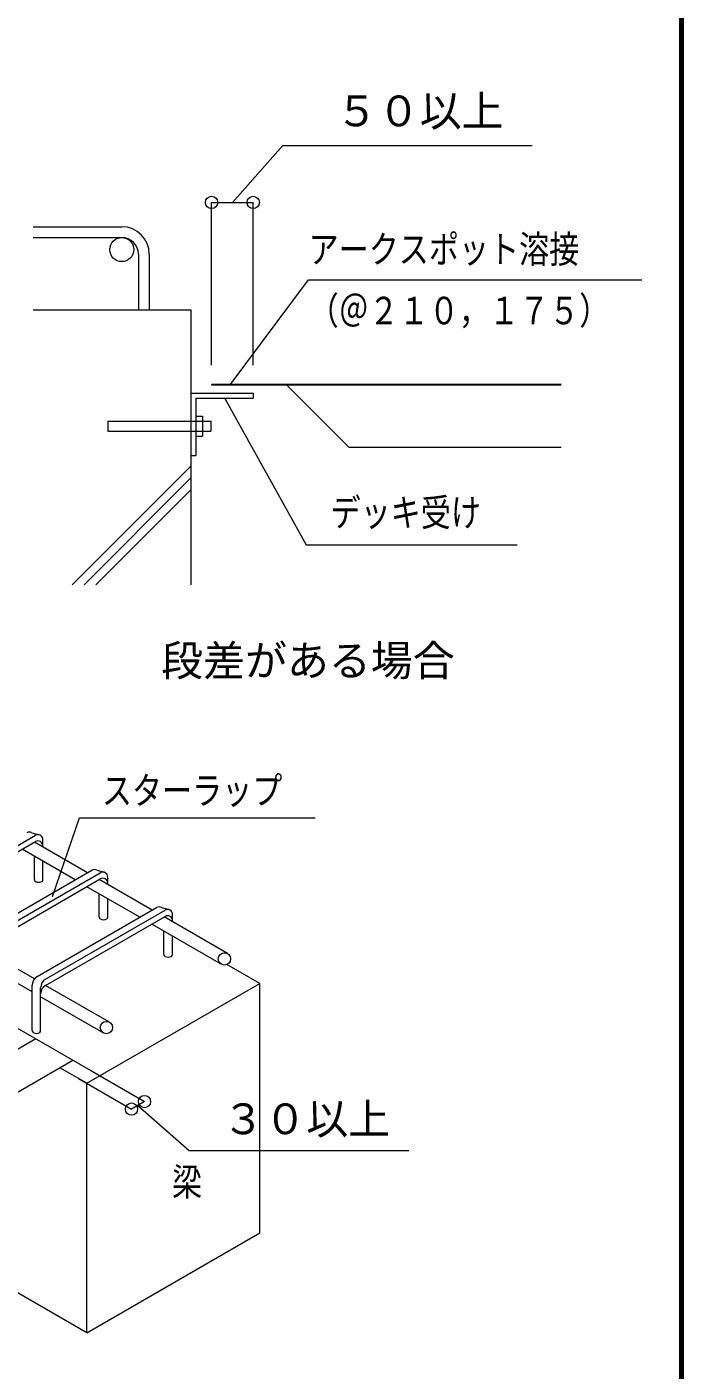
# Model space of a CAD drawing. Units: millimetres, scale not verified. Extents: x -282 to 282, y -197 to 197.
# Drawn here: x 243 to 282.5, y -19.4 to 61.4 of the extents above; entities that cross this region are included whole.
import ezdxf
from ezdxf.enums import TextEntityAlignment as Align

# ---------------------------------------------------------------- set-up
doc = ezdxf.new("R2010")
doc.units = ezdxf.units.MM
doc.header["$LTSCALE"] = 0.5
doc.layers.add('0-1_M2-1-0', color=7, linetype='Continuous', lineweight=18)
doc.styles.add('ＭＳ ゴシック', font='')
doc.styles.get('ＭＳ ゴシック').set_extended_font_data('MS Gothic')

msp = doc.modelspace()

# ---------------------------------------------------------------- linework, layer by layer
at = {"layer": '0-1_M2-1-0'}
for p, q in [((282.2521, 196.6855), (282.2521, -196.6957)), ((282.3221, 196.7555), (282.3221, -196.7657)), ((282.3921, 196.8255), (282.3921, -196.8357)), ((254.1125, 41.0612), (254.1125, 50.8489)), ((254.1125, 50.8489), (256.6125, 50.8489)), ((256.6125, 41.0612), (256.6125, 50.8489)), ((243.3917, 49.382), (248.7125, 49.382)), ((243.3917, 48.732), (248.7125, 48.732)), ((249.7125, 47.732), (249.7125, 44.382)), ((250.3625, 47.732), (250.3625, 44.382)), ((243.3917, 44.382), (252.8625, 44.382)), ((252.8625, 44.382), (252.8625, 27.8532)), ((254.1125, 39.922), (275.1244, 39.922)), ((254.1125, 39.922), (254.1125, 39.882)), ((254.1125, 39.882), (275.1244, 39.882)), ((258.6125, 39.882), (262.3625, 36.132)), ((252.8625, 39.382), (256.6125, 39.382)), ((253.1625, 39.082), (256.6125, 39.082)), ((253.1625, 39.082), (253.1625, 35.632)), ((256.6125, 39.382), (256.6125, 39.082)), ((253.1625, 37.982), (253.5625, 37.982)), ((253.5625, 37.982), (253.5625, 36.782)), ((247.8625, 37.682), (254.0625, 37.682)), ((247.8625, 37.682), (247.8625, 37.082)), ((254.0625, 37.682), (254.0625, 37.082)), ((247.8625, 37.082), (254.0625, 37.082)), ((253.1625, 36.782), (253.5625, 36.782)), ((252.8625, 35.632), (253.1625, 35.632)), ((262.3625, 36.132), (275.1244, 36.132)), ((252.8625, 34.9816), (245.7341, 27.8532)), ((252.8625, 34.2745), (246.4412, 27.8532)), ((252.8625, 33.5674), (247.1483, 27.8532)), ((243.3044, 12.9349), (243.7508, 12.8148)), ((236.3386, 8.6371), (243.5228, 12.785)), ((236.3386, 8.2623), (243.5228, 12.4101)), ((246.6426, 10.5359), (243.4596, 12.3736)), ((243.9728, 12.0773), (243.9728, 12.5251)), ((245.9, 10.1064), (242.7164, 11.9445)), ((243.4539, 10.1186), (243.4539, 11.5187)), ((239.7216, 6.534), (246.9008, 10.6851)), ((240.2357, 6.3871), (247.4199, 10.535)), ((243.9728, 10.1186), (243.9728, 11.2191)), ((247.2015, 10.6849), (247.6479, 10.5648)), ((240.2357, 6.0123), (247.4199, 10.1601)), ((249.7971, 7.8564), (246.6135, 9.6945)), ((250.5398, 8.2859), (247.3567, 10.1236)), ((247.8699, 9.8273), (247.8699, 10.2751)), ((247.351, 7.8686), (247.351, 9.2687)), ((247.8699, 7.8686), (247.8699, 8.9691)), ((243.6187, 4.284), (250.7979, 8.4351)), ((244.1328, 4.1371), (251.317, 8.285)), ((251.0986, 8.4349), (251.545, 8.3148)), ((244.1328, 3.7623), (251.317, 7.9101)), ((254.6954, 5.0284), (250.5106, 7.4445)), ((255.067, 5.672), (251.2538, 7.8736)), ((251.767, 7.5773), (251.767, 8.0251)), ((251.2481, 5.6186), (251.2481, 7.0187)), ((251.767, 5.6186), (251.767, 6.7191)), ((243.4599, 4.1508), (240.2357, 6.0123)), ((243.3191, 3.3739), (239.9357, 5.3273)), ((257.0023, 3.8699), (255.0289, 5.0092)), ((243.3191, 1.0438), (243.3191, 3.7646)), ((243.8328, 1.0438), (243.8328, 3.6175)), ((247.97, 1.5469), (244.1328, 3.7623)), ((246.61, -2.1301), (257.0023, 3.8699)), ((257.0023, -11.1301), (257.0023, 3.8699)), ((247.3894, -1.6801), (239.0982, 3.1068)), ((247.5984, 0.9032), (243.8328, 3.0773)), ((243.5367, 0.5442), (226.2417, -9.441)), ((228.4707, -10.7279), (245.7657, -0.7426)), ((246.61, -2.1301), (244.9862, -1.1926)), ((246.1003, -1.8359), (249.2956, -3.6806)), ((246.61, -17.1301), (246.61, -2.1301)), ((246.61, -17.1301), (232.2351, -8.8308)), ((246.61, -17.1301), (257.0023, -11.1301))]:
    msp.add_line(p, q, dxfattribs=at)
for points in [[(282.4621, 196.8955), (282.4621, -196.9057), (-282.494, -196.9057), (-282.494, 196.8955)], [(255.3625, 50.8489), (258.4018, 54.2756), (273.3934, 54.2756)], [(255.223, 39.8686), (259.9437, 46.1929), (279.9862, 46.1929)], [(254.9099, 39.0547), (259.7991, 30.2479), (272.4779, 30.2479)], [(244.5395, 9.0959), (246.1708, 13.8389), (260.3299, 13.8389)], [(246.8798, -1.3859), (250.075, -3.2306), (249.2956, -3.6806)], [(249.6853, -3.4556), (252.7578, -6.1769), (265.9597, -6.1769)]]:
    msp.add_lwpolyline(points, dxfattribs=at)
for centre, radius in [((254.1125, 50.8489), 0.3689), ((256.6125, 50.8489), 0.3689), ((248.7125, 48.0079), 0.7241), ((254.8812, 5.3502), 0.3716), ((247.7842, 1.225), 0.3716), ((250.075, -3.2306), 0.3689), ((249.2956, -3.6806), 0.3689)]:
    msp.add_circle(centre, radius, dxfattribs=at)
for centre, radius, start, end in [((248.7125, 47.732), 1.65, 0, 90), ((248.7125, 47.732), 1, 0, 90), ((243.1539, 12.6754), 0.3, 59.88272, 120.03726), ((243.6728, 12.5251), 0.3, 0, 120), ((243.6728, 12.1503), 0.3, 0, 120), ((247.051, 10.4254), 0.3, 59.88272, 120.03726), ((247.5699, 10.2751), 0.3, 0, 120), ((243.5873, 10.1186), 0.1334, 180, 237.56289), ((243.7107, 10.3964), 0.4363, 243.4553, 296.5447), ((243.8448, 10.1186), 0.128, 298.42139, 0), ((247.5699, 9.9003), 0.3, 0, 120), ((250.9481, 8.1754), 0.3, 59.88272, 120.03726), ((251.467, 8.0251), 0.3, 0, 120), ((247.4844, 7.8686), 0.1334, 180, 237.56289), ((247.6078, 8.1464), 0.4363, 243.4553, 296.5447), ((247.7419, 7.8686), 0.128, 298.42139, 0), ((251.467, 7.6503), 0.3, 0, 120), ((251.3815, 5.6186), 0.1334, 180, 237.56289), ((251.505, 5.8964), 0.4363, 243.4553, 296.5447), ((251.639, 5.6186), 0.128, 298.42139, 0), ((243.9191, 3.7646), 0.6, 120.03726, 180), ((244.4328, 3.6175), 0.6, 120, 180), ((244.4328, 3.2427), 0.6, 120, 180), ((243.4471, 1.0438), 0.1281, 180, 241.53652), ((243.5811, 1.245), 0.3695, 238.14438, 301.85562), ((243.6926, 1.0438), 0.1402, 306.55706, 0)]:
    msp.add_arc(centre, radius, start, end, dxfattribs=at)

# ---------------------------------------------------------------- texts
at = {"layer": '0-1_M2-1-0', "style": 'ＭＳ ゴシック'}
for s, p in [('５０以上', (261.5822, 54.8715)), ('段差がある場合', (251.0804, 21.8157)), ('３０以上', (254.7602, -5.7435))]:
    msp.add_text(s, height=1.848, dxfattribs=at).set_placement(p, align=Align.BOTTOM_LEFT)
at = {"layer": '0-1_M2-1-0', "style": 'ＭＳ ゴシック', "width": 0.8}
for s, p in [('アークスポット溶接', (259.9437, 46.7064)), ('（＠２１０，１７５）', (259.9437, 43.0167)), ('デッキ受け', (261.2664, 30.8735)), ('スターラップ', (247.5152, 14.1571)), ('梁', (251.733, -9.3843))]:
    msp.add_text(s, height=1.657, dxfattribs=at).set_placement(p, align=Align.BOTTOM_LEFT)

doc.saveas('drawing.dxf')
